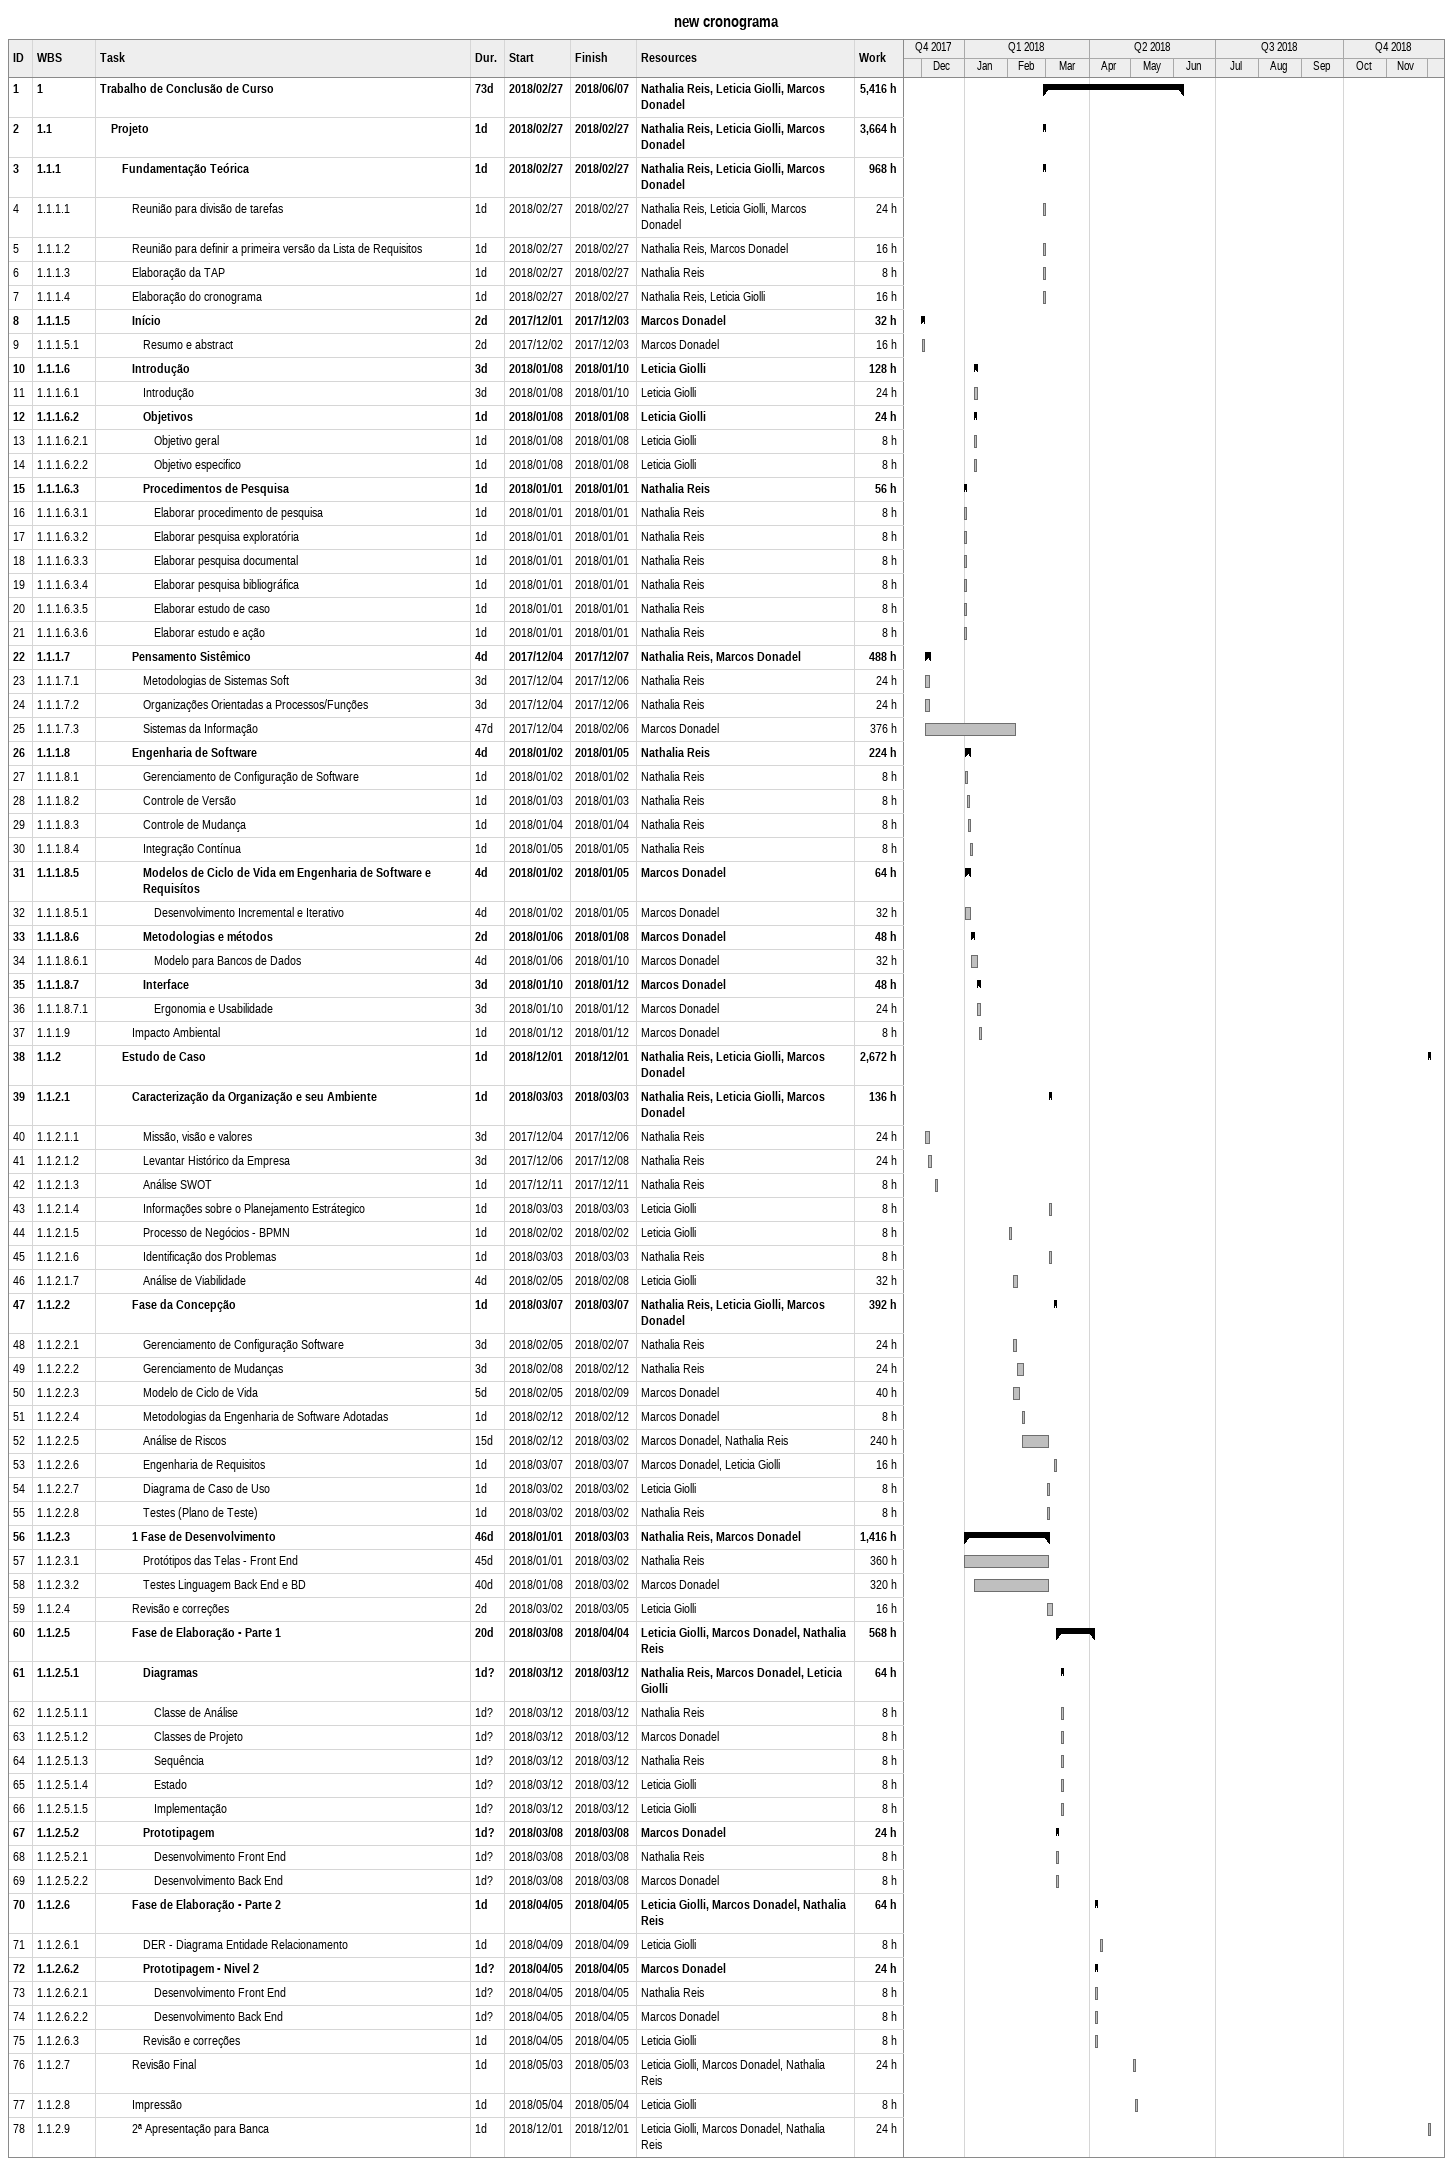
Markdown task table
new cronograma

| ID | WBS | Task | Duration | Start | Finish | Resources | Work (h) |
|---|---|---|---|---|---|---|---|
| 1 | 1 | **Trabalho de Conclusão de Curso** | 73d | 2018-02-27 | 2018-06-07 | Nathalia Reis, Leticia Giolli, Marcos Donadel | 5416 |
| 2 | 1.1 | **Projeto** | 1d | 2018-02-27 | 2018-02-27 | Nathalia Reis, Leticia Giolli, Marcos Donadel | 3664 |
| 3 | 1.1.1 | **Fundamentação Teórica** | 1d | 2018-02-27 | 2018-02-27 | Nathalia Reis, Leticia Giolli, Marcos Donadel | 968 |
| 4 | 1.1.1.1 | Reunião para divisão de tarefas | 1d | 2018-02-27 | 2018-02-27 | Nathalia Reis, Leticia Giolli, Marcos Donadel | 24 |
| 5 | 1.1.1.2 | Reunião para definir a primeira versão da Lista de Requisitos | 1d | 2018-02-27 | 2018-02-27 | Nathalia Reis, Marcos Donadel | 16 |
| 6 | 1.1.1.3 | Elaboração da TAP | 1d | 2018-02-27 | 2018-02-27 | Nathalia Reis | 8 |
| 7 | 1.1.1.4 | Elaboração do cronograma | 1d | 2018-02-27 | 2018-02-27 | Nathalia Reis, Leticia Giolli | 16 |
| 8 | 1.1.1.5 | **Início** | 2d | 2017-12-01 | 2017-12-03 | Marcos Donadel | 32 |
| 9 | 1.1.1.5.1 | Resumo e abstract | 2d | 2017-12-02 | 2017-12-03 | Marcos Donadel | 16 |
| 10 | 1.1.1.6 | **Introdução** | 3d | 2018-01-08 | 2018-01-10 | Leticia Giolli | 128 |
| 11 | 1.1.1.6.1 | Introdução | 3d | 2018-01-08 | 2018-01-10 | Leticia Giolli | 24 |
| 12 | 1.1.1.6.2 | **Objetivos** | 1d | 2018-01-08 | 2018-01-08 | Leticia Giolli | 24 |
| 13 | 1.1.1.6.2.1 | Objetivo geral | 1d | 2018-01-08 | 2018-01-08 | Leticia Giolli | 8 |
| 14 | 1.1.1.6.2.2 | Objetivo especifico | 1d | 2018-01-08 | 2018-01-08 | Leticia Giolli | 8 |
| 15 | 1.1.1.6.3 | **Procedimentos de Pesquisa** | 1d | 2018-01-01 | 2018-01-01 | Nathalia Reis | 56 |
| 16 | 1.1.1.6.3.1 | Elaborar procedimento de pesquisa | 1d | 2018-01-01 | 2018-01-01 | Nathalia Reis | 8 |
| 17 | 1.1.1.6.3.2 | Elaborar pesquisa exploratória | 1d | 2018-01-01 | 2018-01-01 | Nathalia Reis | 8 |
| 18 | 1.1.1.6.3.3 | Elaborar pesquisa documental | 1d | 2018-01-01 | 2018-01-01 | Nathalia Reis | 8 |
| 19 | 1.1.1.6.3.4 | Elaborar pesquisa bibliográfica | 1d | 2018-01-01 | 2018-01-01 | Nathalia Reis | 8 |
| 20 | 1.1.1.6.3.5 | Elaborar estudo de caso | 1d | 2018-01-01 | 2018-01-01 | Nathalia Reis | 8 |
| 21 | 1.1.1.6.3.6 | Elaborar estudo e ação | 1d | 2018-01-01 | 2018-01-01 | Nathalia Reis | 8 |
| 22 | 1.1.1.7 | **Pensamento Sistêmico** | 4d | 2017-12-04 | 2017-12-07 | Nathalia Reis, Marcos Donadel | 488 |
| 23 | 1.1.1.7.1 | Metodologias de Sistemas Soft | 3d | 2017-12-04 | 2017-12-06 | Nathalia Reis | 24 |
| 24 | 1.1.1.7.2 | Organizações Orientadas a Processos/Funções | 3d | 2017-12-04 | 2017-12-06 | Nathalia Reis | 24 |
| 25 | 1.1.1.7.3 | Sistemas da Informação | 47d | 2017-12-04 | 2018-02-06 | Marcos Donadel | 376 |
| 26 | 1.1.1.8 | **Engenharia de Software** | 4d | 2018-01-02 | 2018-01-05 | Nathalia Reis | 224 |
| 27 | 1.1.1.8.1 | Gerenciamento de Configuração de Software | 1d | 2018-01-02 | 2018-01-02 | Nathalia Reis | 8 |
| 28 | 1.1.1.8.2 | Controle de Versão | 1d | 2018-01-03 | 2018-01-03 | Nathalia Reis | 8 |
| 29 | 1.1.1.8.3 | Controle de Mudança | 1d | 2018-01-04 | 2018-01-04 | Nathalia Reis | 8 |
| 30 | 1.1.1.8.4 | Integração Contínua | 1d | 2018-01-05 | 2018-01-05 | Nathalia Reis | 8 |
| 31 | 1.1.1.8.5 | **Modelos de Ciclo de Vida em Engenharia de Software e Requisítos** | 4d | 2018-01-02 | 2018-01-05 | Marcos Donadel | 64 |
| 32 | 1.1.1.8.5.1 | Desenvolvimento Incremental e Iterativo | 4d | 2018-01-02 | 2018-01-05 | Marcos Donadel | 32 |
| 33 | 1.1.1.8.6 | **Metodologias e métodos** | 2d | 2018-01-06 | 2018-01-08 | Marcos Donadel | 48 |
| 34 | 1.1.1.8.6.1 | Modelo para Bancos de Dados | 4d | 2018-01-06 | 2018-01-10 | Marcos Donadel | 32 |
| 35 | 1.1.1.8.7 | **Interface** | 3d | 2018-01-10 | 2018-01-12 | Marcos Donadel | 48 |
| 36 | 1.1.1.8.7.1 | Ergonomia e Usabilidade | 3d | 2018-01-10 | 2018-01-12 | Marcos Donadel | 24 |
| 37 | 1.1.1.9 | Impacto Ambiental | 1d | 2018-01-12 | 2018-01-12 | Marcos Donadel | 8 |
| 38 | 1.1.2 | **Estudo de Caso** | 1d | 2018-12-01 | 2018-12-01 | Nathalia Reis, Leticia Giolli, Marcos Donadel | 2672 |
| 39 | 1.1.2.1 | **Caracterização da Organização e seu Ambiente** | 1d | 2018-03-03 | 2018-03-03 | Nathalia Reis, Leticia Giolli, Marcos Donadel | 136 |
| 40 | 1.1.2.1.1 | Missão, visão e valores | 3d | 2017-12-04 | 2017-12-06 | Nathalia Reis | 24 |
| 41 | 1.1.2.1.2 | Levantar Histórico da Empresa | 3d | 2017-12-06 | 2017-12-08 | Nathalia Reis | 24 |
| 42 | 1.1.2.1.3 | Análise SWOT | 1d | 2017-12-11 | 2017-12-11 | Nathalia Reis | 8 |
| 43 | 1.1.2.1.4 | Informações sobre o Planejamento Estrátegico | 1d | 2018-03-03 | 2018-03-03 | Leticia Giolli | 8 |
| 44 | 1.1.2.1.5 | Processo de Negócios - BPMN | 1d | 2018-02-02 | 2018-02-02 | Leticia Giolli | 8 |
| 45 | 1.1.2.1.6 | Identificação dos Problemas | 1d | 2018-03-03 | 2018-03-03 | Nathalia Reis | 8 |
| 46 | 1.1.2.1.7 | Análise de Viabilidade | 4d | 2018-02-05 | 2018-02-08 | Leticia Giolli | 32 |
| 47 | 1.1.2.2 | **Fase da Concepção** | 1d | 2018-03-07 | 2018-03-07 | Nathalia Reis, Leticia Giolli, Marcos Donadel | 392 |
| 48 | 1.1.2.2.1 | Gerenciamento de Configuração Software | 3d | 2018-02-05 | 2018-02-07 | Nathalia Reis | 24 |
| 49 | 1.1.2.2.2 | Gerenciamento de Mudanças | 3d | 2018-02-08 | 2018-02-12 | Nathalia Reis | 24 |
| 50 | 1.1.2.2.3 | Modelo de Ciclo de Vida | 5d | 2018-02-05 | 2018-02-09 | Marcos Donadel | 40 |
| 51 | 1.1.2.2.4 | Metodologias da Engenharia de Software Adotadas | 1d | 2018-02-12 | 2018-02-12 | Marcos Donadel | 8 |
| 52 | 1.1.2.2.5 | Análise de Riscos | 15d | 2018-02-12 | 2018-03-02 | Marcos Donadel, Nathalia Reis | 240 |
| 53 | 1.1.2.2.6 | Engenharia de Requisitos | 1d | 2018-03-07 | 2018-03-07 | Marcos Donadel, Leticia Giolli | 16 |
| 54 | 1.1.2.2.7 | Diagrama de Caso de Uso | 1d | 2018-03-02 | 2018-03-02 | Leticia Giolli | 8 |
| 55 | 1.1.2.2.8 | Testes (Plano de Teste) | 1d | 2018-03-02 | 2018-03-02 | Nathalia Reis | 8 |
| 56 | 1.1.2.3 | **1 Fase de Desenvolvimento** | 46d | 2018-01-01 | 2018-03-03 | Nathalia Reis, Marcos Donadel | 1416 |
| 57 | 1.1.2.3.1 | Protótipos das Telas - Front End | 45d | 2018-01-01 | 2018-03-02 | Nathalia Reis | 360 |
| 58 | 1.1.2.3.2 | Testes Linguagem Back End e BD | 40d | 2018-01-08 | 2018-03-02 | Marcos Donadel | 320 |
| 59 | 1.1.2.4 | Revisão e correções | 2d | 2018-03-02 | 2018-03-05 | Leticia Giolli | 16 |
| 60 | 1.1.2.5 | **Fase de Elaboração - Parte 1** | 20d | 2018-03-08 | 2018-04-04 | Leticia Giolli, Marcos Donadel, Nathalia Reis | 568 |
| 61 | 1.1.2.5.1 | **Diagramas** | 1d? | 2018-03-12 | 2018-03-12 | Nathalia Reis, Marcos Donadel, Leticia Giolli | 64 |
| 62 | 1.1.2.5.1.1 | Classe de Análise | 1d? | 2018-03-12 | 2018-03-12 | Nathalia Reis | 8 |
| 63 | 1.1.2.5.1.2 | Classes de Projeto | 1d? | 2018-03-12 | 2018-03-12 | Marcos Donadel | 8 |
| 64 | 1.1.2.5.1.3 | Sequência | 1d? | 2018-03-12 | 2018-03-12 | Nathalia Reis | 8 |
| 65 | 1.1.2.5.1.4 | Estado | 1d? | 2018-03-12 | 2018-03-12 | Leticia Giolli | 8 |
| 66 | 1.1.2.5.1.5 | Implementação | 1d? | 2018-03-12 | 2018-03-12 | Leticia Giolli | 8 |
| 67 | 1.1.2.5.2 | **Prototipagem** | 1d? | 2018-03-08 | 2018-03-08 | Marcos Donadel | 24 |
| 68 | 1.1.2.5.2.1 | Desenvolvimento Front End | 1d? | 2018-03-08 | 2018-03-08 | Nathalia Reis | 8 |
| 69 | 1.1.2.5.2.2 | Desenvolvimento Back End | 1d? | 2018-03-08 | 2018-03-08 | Marcos Donadel | 8 |
| 70 | 1.1.2.6 | **Fase de Elaboração - Parte 2** | 1d | 2018-04-05 | 2018-04-05 | Leticia Giolli, Marcos Donadel, Nathalia Reis | 64 |
| 71 | 1.1.2.6.1 | DER - Diagrama Entidade Relacionamento | 1d | 2018-04-09 | 2018-04-09 | Leticia Giolli | 8 |
| 72 | 1.1.2.6.2 | **Prototipagem - Nivel 2** | 1d? | 2018-04-05 | 2018-04-05 | Marcos Donadel | 24 |
| 73 | 1.1.2.6.2.1 | Desenvolvimento Front End | 1d? | 2018-04-05 | 2018-04-05 | Nathalia Reis | 8 |
| 74 | 1.1.2.6.2.2 | Desenvolvimento Back End | 1d? | 2018-04-05 | 2018-04-05 | Marcos Donadel | 8 |
| 75 | 1.1.2.6.3 | Revisão e correções | 1d | 2018-04-05 | 2018-04-05 | Leticia Giolli | 8 |
| 76 | 1.1.2.7 | Revisão Final | 1d | 2018-05-03 | 2018-05-03 | Leticia Giolli, Marcos Donadel, Nathalia Reis | 24 |
| 77 | 1.1.2.8 | Impressão | 1d | 2018-05-04 | 2018-05-04 | Leticia Giolli | 8 |
| 78 | 1.1.2.9 | 2ª Apresentação para Banca | 1d | 2018-12-01 | 2018-12-01 | Leticia Giolli, Marcos Donadel, Nathalia Reis | 24 |
